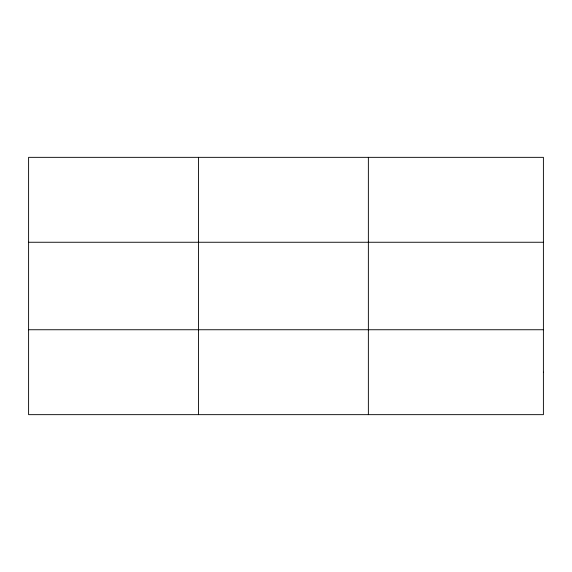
<?xml version="1.0" encoding="UTF-8"?>
<svg xmlns="http://www.w3.org/2000/svg" width="572" height="572" viewBox="0 0 572 572"><rect width="100%" height="100%" fill="white"/><g stroke="black" fill="none" stroke-linecap="round" stroke-linejoin="round"><path stroke-width="0.86" d="M198.484 157.343L198.484 414.657M368.368 157.343L368.368 414.657M28.6 242.256L543.4 242.256M28.6 329.744L543.4 329.744M543.4 372.2L543.4 414.657L28.6 414.657L28.6 157.343L543.4 157.343L543.4 372.2"/></g></svg>
